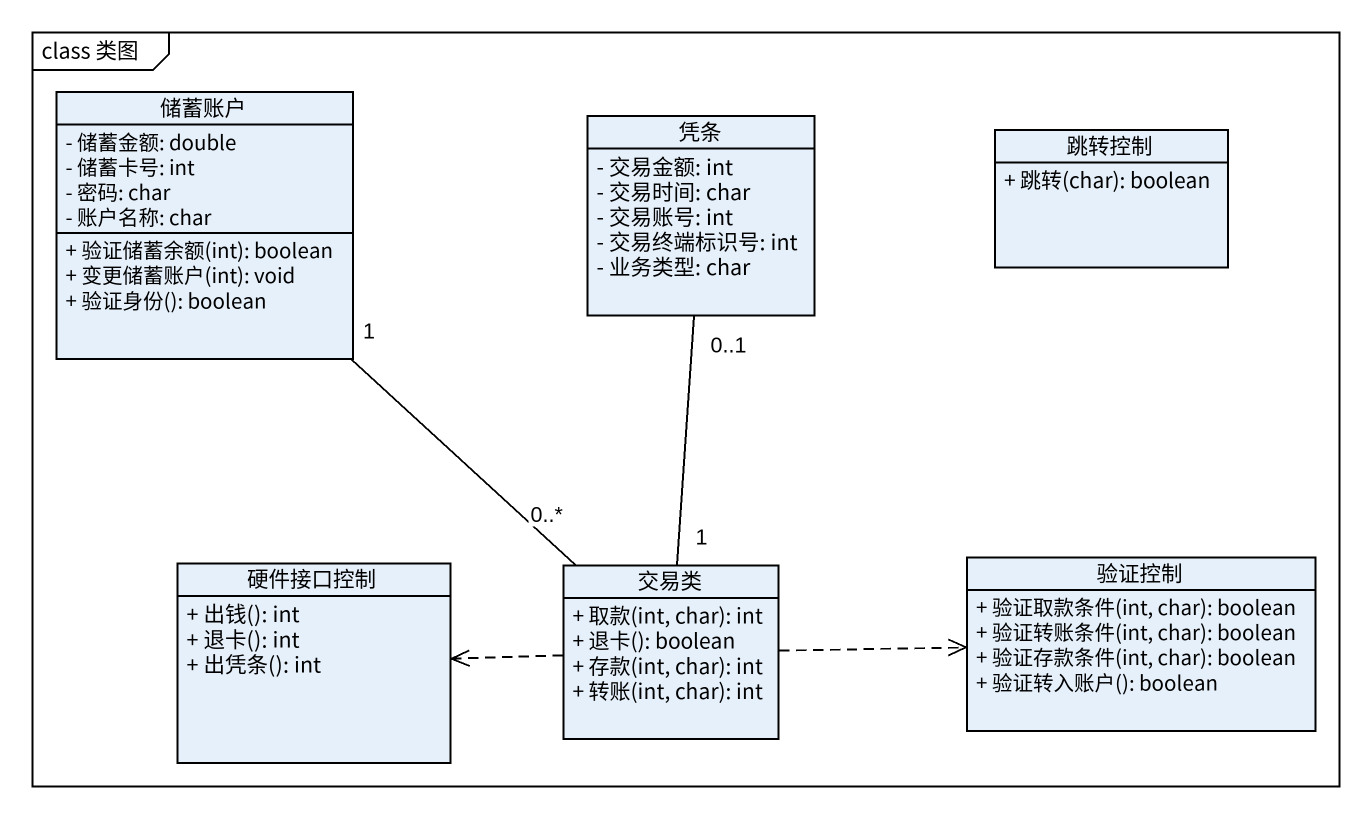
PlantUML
@startuml
mainframe class 类图
hide circle
hide empty members
skinparam classAttributeIconSize 0
class 储蓄账户 {
  - 储蓄金额: double
  - 储蓄卡号: int
  - 密码: char
  - 账户名称: char
  + 验证储蓄余额(int): boolean
  + 变更储蓄账户(int): void
  + 验证身份(): boolean
}
class 凭条 {
  - 交易金额: int
  - 交易时间: char
  - 交易账号: int
  - 交易终端标识号: int
  - 业务类型: char
}
class 跳转控制 {
  + 跳转(char): boolean
}
class 硬件接口控制 {
  + 出钱(): int
  + 退卡(): int
  + 出凭条(): int
}
class 交易类 {
  + 取款(int, char): int
  + 退卡(): boolean
  + 存款(int, char): int
  + 转账(int, char): int
}
class 验证控制 {
  + 验证取款条件(int, char): boolean
  + 验证转账条件(int, char): boolean
  + 验证存款条件(int, char): boolean
  + 验证转入账户(): boolean
}
储蓄账户 "1" -- "0..*" 交易类
交易类 "1" -up- "0..1" 凭条
交易类 .left.> 硬件接口控制
交易类 .right.> 验证控制
@enduml
